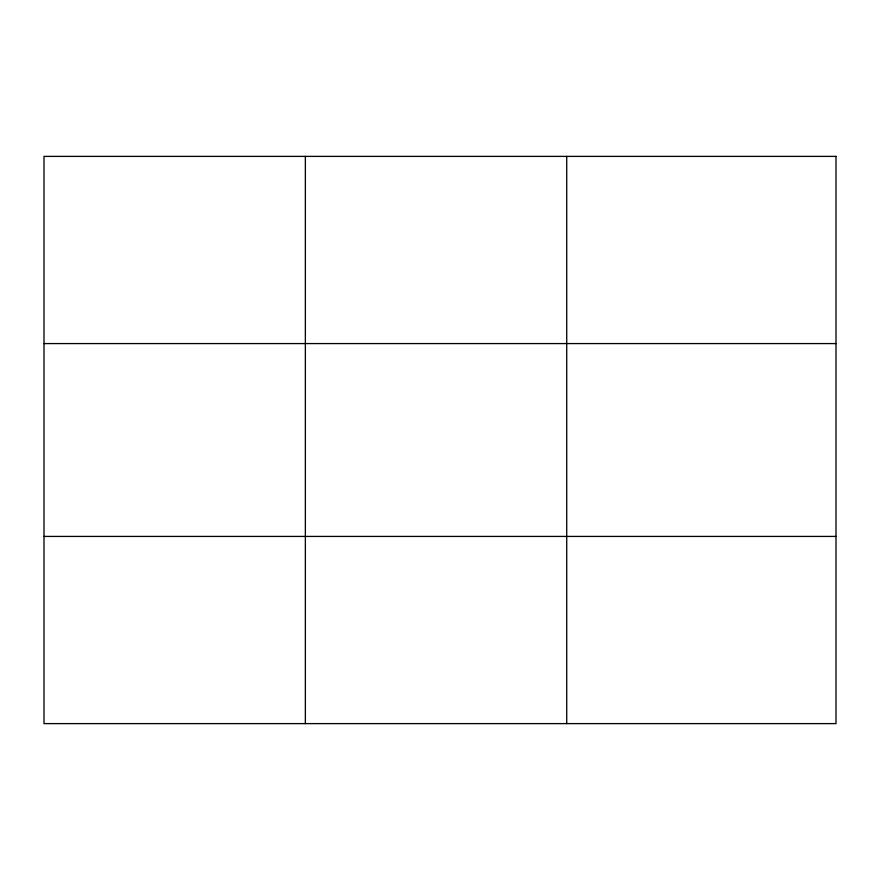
<?xml version="1.0" encoding="UTF-8"?>
<svg xmlns="http://www.w3.org/2000/svg" width="880" height="880" viewBox="0 0 880 880"><rect width="100%" height="100%" fill="white"/><g stroke="black" fill="none" stroke-linecap="round" stroke-linejoin="round"><path stroke-width="1.32" d="M305.36 723.613L305.36 156.387M566.72 723.613L566.72 156.387M44 343.574L836 343.574M44 536.426L836 536.426M836 156.387L836 723.613L44 723.613L44 156.387L836 156.387"/></g></svg>
